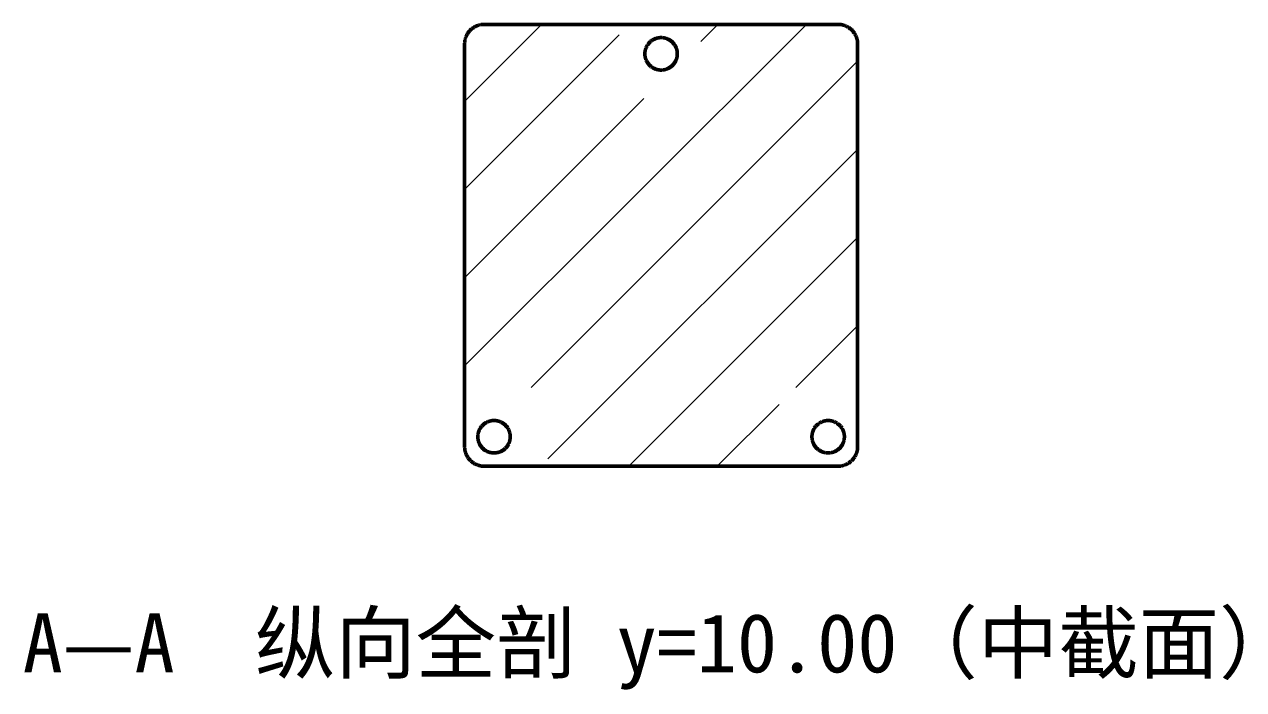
# Model space of a CAD drawing. Header units: millimetres. Extents: x -49 to 118, y -287 to 121.
# Drawn here: x -42.8 to 81.3, y -129.8 to -62 of the extents above; entities that cross this region are included whole.
import ezdxf
from ezdxf.enums import TextEntityAlignment as Align

# ---------------------------------------------------------------- set-up
doc = ezdxf.new("R2010")
doc.units = ezdxf.units.MM
for name, color, linetype, lineweight in [('剖面线', 3, 'Continuous', 18), ('可见轮廓', 7, 'Continuous', 50), ('标注', 2, 'Continuous', 25)]:
    doc.layers.add(name, color=color, linetype=linetype, lineweight=lineweight)
doc.styles.add('中文字体', font='simhei.ttf')

msp = doc.modelspace()

# ---------------------------------------------------------------- hatches: boundary and pattern name
at = {"layer": '剖面线'}
h = msp.add_hatch(dxfattribs=at)
h.set_pattern_fill('ANSI31', scale=2, style=0)
h.paths.add_polyline_path([(18, -66), (18.2, -67.24), (18.76, -68.35), (19.65, -69.24), (20.76, -69.8), (22, -70), (23.24, -69.8), (24.35, -69.24), (25.24, -68.35), (25.8, -67.24), (26, -66), (26, -64), (26.15, -63.23), (26.59, -62.59), (27.23, -62.15), (28, -62), (40, -62), (40.77, -62.15), (41.41, -62.59), (41.85, -63.23), (42, -64), (42, -97), (41.85, -97.77), (41.41, -98.41), (40.77, -98.85), (40, -99), (34, -99), (34, -105), (33.85, -105.77), (33.41, -106.41), (32.77, -106.85), (32, -107), (12, -107), (11.23, -106.85), (10.59, -106.41), (10.15, -105.77), (10, -105), (10, -99), (4, -99), (3.23, -98.85), (2.59, -98.41), (2.15, -97.77), (2, -97), (2, -64), (2.15, -63.23), (2.59, -62.59), (3.23, -62.15), (4, -62), (16, -62), (16.77, -62.15), (17.41, -62.59), (17.85, -63.23), (18, -64)])

# ---------------------------------------------------------------- linework, layer by layer
at = {"layer": '可见轮廓'}
for p, q in [((3.65, -62.03), (3.6, -62.04)), ((3.7, -62.02), (3.65, -62.03)), ((3.75, -62.02), (3.7, -62.02)), ((3.8, -62.01), (3.75, -62.02)), ((3.85, -62.01), (3.8, -62.01)), ((3.9, -62), (3.85, -62.01)), ((3.95, -62), (3.9, -62)), ((4, -62), (3.95, -62)), ((4, -62), (40, -62)), ((40.05, -62), (40, -62)), ((40.1, -62), (40.05, -62)), ((40.15, -62.01), (40.1, -62)), ((40.2, -62.01), (40.15, -62.01)), ((40.25, -62.02), (40.2, -62.01)), ((40.3, -62.02), (40.25, -62.02)), ((40.35, -62.03), (40.3, -62.02)), ((40.4, -62.04), (40.35, -62.03)), ((2.14, -63.27), (2.12, -63.32)), ((2.16, -63.22), (2.14, -63.27)), ((2.18, -63.18), (2.16, -63.22)), ((2.2, -63.13), (2.18, -63.18)), ((2.22, -63.09), (2.2, -63.13)), ((2.24, -63.04), (2.22, -63.09)), ((2.27, -63), (2.24, -63.04)), ((2.29, -62.96), (2.27, -63)), ((2.32, -62.91), (2.29, -62.96)), ((2.35, -62.87), (2.32, -62.91)), ((2.38, -62.83), (2.35, -62.87)), ((2.41, -62.79), (2.38, -62.83)), ((2.44, -62.75), (2.41, -62.79)), ((2.47, -62.71), (2.44, -62.75)), ((2.5, -62.68), (2.47, -62.71)), ((2.53, -62.64), (2.5, -62.68)), ((2.57, -62.6), (2.53, -62.64)), ((2.6, -62.57), (2.57, -62.6)), ((2.64, -62.53), (2.6, -62.57)), ((2.68, -62.5), (2.64, -62.53)), ((2.71, -62.47), (2.68, -62.5)), ((2.75, -62.44), (2.71, -62.47)), ((2.79, -62.41), (2.75, -62.44)), ((2.83, -62.38), (2.79, -62.41)), ((2.87, -62.35), (2.83, -62.38)), ((2.91, -62.32), (2.87, -62.35)), ((2.96, -62.29), (2.91, -62.32)), ((3, -62.27), (2.96, -62.29)), ((3.04, -62.24), (3, -62.27)), ((3.09, -62.22), (3.04, -62.24)), ((3.13, -62.2), (3.09, -62.22)), ((3.18, -62.18), (3.13, -62.2)), ((3.22, -62.16), (3.18, -62.18)), ((3.27, -62.14), (3.22, -62.16)), ((3.32, -62.12), (3.27, -62.14)), ((3.36, -62.1), (3.32, -62.12)), ((3.41, -62.09), (3.36, -62.1)), ((3.46, -62.07), (3.41, -62.09)), ((3.51, -62.06), (3.46, -62.07)), ((3.55, -62.05), (3.51, -62.06)), ((3.6, -62.04), (3.55, -62.05)), ((40.45, -62.05), (40.4, -62.04)), ((40.49, -62.06), (40.45, -62.05)), ((40.54, -62.07), (40.49, -62.06)), ((40.59, -62.09), (40.54, -62.07)), ((40.64, -62.1), (40.59, -62.09)), ((40.68, -62.12), (40.64, -62.1)), ((40.73, -62.14), (40.68, -62.12)), ((40.78, -62.16), (40.73, -62.14)), ((40.82, -62.18), (40.78, -62.16)), ((40.87, -62.2), (40.82, -62.18)), ((40.91, -62.22), (40.87, -62.2)), ((40.96, -62.24), (40.91, -62.22)), ((41, -62.27), (40.96, -62.24)), ((41.04, -62.29), (41, -62.27)), ((41.09, -62.32), (41.04, -62.29)), ((41.13, -62.35), (41.09, -62.32)), ((41.17, -62.38), (41.13, -62.35)), ((41.21, -62.41), (41.17, -62.38)), ((41.25, -62.44), (41.21, -62.41)), ((41.29, -62.47), (41.25, -62.44)), ((41.32, -62.5), (41.29, -62.47)), ((41.36, -62.53), (41.32, -62.5)), ((41.4, -62.57), (41.36, -62.53)), ((41.43, -62.6), (41.4, -62.57)), ((41.47, -62.64), (41.43, -62.6)), ((41.5, -62.68), (41.47, -62.64)), ((41.53, -62.71), (41.5, -62.68)), ((41.56, -62.75), (41.53, -62.71)), ((41.59, -62.79), (41.56, -62.75)), ((41.62, -62.83), (41.59, -62.79)), ((41.65, -62.87), (41.62, -62.83)), ((41.68, -62.91), (41.65, -62.87)), ((41.71, -62.96), (41.68, -62.91)), ((41.73, -63), (41.71, -62.96)), ((41.76, -63.04), (41.73, -63)), ((41.78, -63.09), (41.76, -63.04)), ((41.8, -63.13), (41.78, -63.09)), ((41.82, -63.18), (41.8, -63.13)), ((41.84, -63.22), (41.82, -63.18)), ((41.86, -63.27), (41.84, -63.22)), ((41.88, -63.32), (41.86, -63.27)), ((2.01, -63.85), (2, -63.9)), ((2, -63.9), (2, -63.95)), ((2, -63.95), (2, -64)), ((2, -105), (2, -64)), ((2.02, -63.75), (2.01, -63.8)), ((2.01, -63.8), (2.01, -63.85)), ((2.03, -63.65), (2.02, -63.7)), ((2.02, -63.7), (2.02, -63.75)), ((2.04, -63.6), (2.03, -63.65)), ((2.05, -63.55), (2.04, -63.6)), ((2.06, -63.51), (2.05, -63.55)), ((2.07, -63.46), (2.06, -63.51)), ((2.09, -63.41), (2.07, -63.46)), ((2.1, -63.36), (2.09, -63.41)), ((2.12, -63.32), (2.1, -63.36)), ((20.41, -64.55), (20.42, -64.51)), ((20.42, -64.51), (20.44, -64.47)), ((20.44, -64.47), (20.45, -64.44)), ((20.45, -64.44), (20.46, -64.4)), ((20.46, -64.4), (20.48, -64.36)), ((20.48, -64.36), (20.5, -64.32)), ((20.5, -64.32), (20.51, -64.28)), ((20.51, -64.28), (20.53, -64.25)), ((20.53, -64.25), (20.55, -64.21)), ((20.55, -64.21), (20.57, -64.17)), ((20.57, -64.17), (20.59, -64.14)), ((20.59, -64.14), (20.61, -64.1)), ((20.61, -64.1), (20.64, -64.07)), ((20.64, -64.07), (20.66, -64.04)), ((20.66, -64.04), (20.68, -64)), ((20.68, -64), (20.71, -63.97)), ((20.71, -63.97), (20.74, -63.94)), ((20.74, -63.94), (20.76, -63.91)), ((20.76, -63.91), (20.79, -63.88)), ((20.79, -63.88), (20.82, -63.85)), ((20.82, -63.85), (20.85, -63.82)), ((20.85, -63.82), (20.88, -63.79)), ((20.88, -63.79), (20.91, -63.76)), ((20.91, -63.76), (20.94, -63.74)), ((20.94, -63.74), (20.97, -63.71)), ((20.97, -63.71), (21, -63.68)), ((21, -63.68), (21.04, -63.66)), ((21.04, -63.66), (21.07, -63.64)), ((21.07, -63.64), (21.1, -63.61)), ((21.1, -63.61), (21.14, -63.59)), ((21.14, -63.59), (21.18, -63.57)), ((21.18, -63.57), (21.21, -63.55)), ((21.21, -63.55), (21.25, -63.53)), ((21.25, -63.53), (21.28, -63.51)), ((21.28, -63.51), (21.32, -63.5)), ((21.32, -63.5), (21.36, -63.48)), ((21.36, -63.48), (21.4, -63.46)), ((21.4, -63.46), (21.44, -63.45)), ((21.44, -63.45), (21.47, -63.44)), ((21.47, -63.44), (21.51, -63.42)), ((21.51, -63.42), (21.55, -63.41)), ((21.55, -63.41), (21.59, -63.4)), ((21.59, -63.4), (21.63, -63.39)), ((21.63, -63.39), (21.67, -63.38)), ((21.67, -63.38), (21.71, -63.38)), ((21.71, -63.38), (21.75, -63.37)), ((21.75, -63.37), (21.79, -63.36)), ((21.79, -63.36), (21.84, -63.36)), ((21.84, -63.36), (21.88, -63.35)), ((21.88, -63.35), (21.92, -63.35)), ((21.92, -63.35), (21.96, -63.35)), ((21.96, -63.35), (22, -63.35)), ((22, -63.35), (22.04, -63.35)), ((22.04, -63.35), (22.08, -63.35)), ((22.08, -63.35), (22.12, -63.35)), ((22.12, -63.35), (22.16, -63.36)), ((22.16, -63.36), (22.21, -63.36)), ((22.21, -63.36), (22.25, -63.37)), ((22.25, -63.37), (22.29, -63.38)), ((22.29, -63.38), (22.33, -63.38)), ((22.33, -63.38), (22.37, -63.39)), ((22.37, -63.39), (22.41, -63.4)), ((22.41, -63.4), (22.45, -63.41)), ((22.45, -63.41), (22.49, -63.42)), ((22.49, -63.42), (22.53, -63.44)), ((22.53, -63.44), (22.56, -63.45)), ((22.56, -63.45), (22.6, -63.46)), ((22.6, -63.46), (22.64, -63.48)), ((22.64, -63.48), (22.68, -63.5)), ((22.68, -63.5), (22.72, -63.51)), ((22.72, -63.51), (22.75, -63.53)), ((22.75, -63.53), (22.79, -63.55)), ((22.79, -63.55), (22.82, -63.57)), ((22.82, -63.57), (22.86, -63.59)), ((22.86, -63.59), (22.9, -63.61)), ((22.9, -63.61), (22.93, -63.64)), ((22.93, -63.64), (22.96, -63.66)), ((22.96, -63.66), (23, -63.68)), ((23, -63.68), (23.03, -63.71)), ((23.03, -63.71), (23.06, -63.74)), ((23.06, -63.74), (23.09, -63.76)), ((23.09, -63.76), (23.12, -63.79)), ((23.12, -63.79), (23.15, -63.82)), ((23.15, -63.82), (23.18, -63.85)), ((23.18, -63.85), (23.21, -63.88)), ((23.21, -63.88), (23.24, -63.91)), ((23.24, -63.91), (23.26, -63.94)), ((23.26, -63.94), (23.29, -63.97)), ((23.29, -63.97), (23.32, -64)), ((23.32, -64), (23.34, -64.04)), ((23.34, -64.04), (23.36, -64.07)), ((23.36, -64.07), (23.39, -64.1)), ((23.39, -64.1), (23.41, -64.14)), ((23.41, -64.14), (23.43, -64.17)), ((23.43, -64.17), (23.45, -64.21)), ((23.45, -64.21), (23.47, -64.25)), ((23.47, -64.25), (23.49, -64.28)), ((23.49, -64.28), (23.5, -64.32)), ((23.5, -64.32), (23.52, -64.36)), ((23.52, -64.36), (23.54, -64.4)), ((23.54, -64.4), (23.55, -64.44)), ((23.55, -64.44), (23.56, -64.47)), ((23.56, -64.47), (23.58, -64.51)), ((23.58, -64.51), (23.59, -64.55)), ((41.9, -63.36), (41.88, -63.32)), ((41.91, -63.41), (41.9, -63.36)), ((41.93, -63.46), (41.91, -63.41)), ((41.94, -63.51), (41.93, -63.46)), ((41.95, -63.55), (41.94, -63.51)), ((41.96, -63.6), (41.95, -63.55)), ((41.97, -63.65), (41.96, -63.6)), ((41.98, -63.7), (41.97, -63.65)), ((41.98, -63.75), (41.98, -63.7)), ((41.99, -63.8), (41.98, -63.75)), ((41.99, -63.85), (41.99, -63.8)), ((42, -63.9), (41.99, -63.85)), ((42, -63.95), (42, -63.9)), ((42, -64), (42, -63.95)), ((42, -64), (42, -105)), ((20.35, -64.88), (20.36, -64.84)), ((20.35, -64.92), (20.35, -64.88)), ((20.35, -64.96), (20.35, -64.92)), ((20.35, -65), (20.35, -64.96)), ((20.35, -65.04), (20.35, -65)), ((20.35, -65.08), (20.35, -65.04)), ((20.35, -65.12), (20.35, -65.08)), ((20.36, -65.16), (20.35, -65.12)), ((20.36, -64.79), (20.37, -64.75)), ((20.36, -64.84), (20.36, -64.79)), ((20.36, -65.21), (20.36, -65.16)), ((20.37, -65.25), (20.36, -65.21)), ((20.37, -64.75), (20.38, -64.71)), ((20.38, -65.29), (20.37, -65.25)), ((20.38, -64.67), (20.39, -64.63)), ((20.38, -64.71), (20.38, -64.67)), ((20.38, -65.33), (20.38, -65.29)), ((20.39, -65.37), (20.38, -65.33)), ((20.39, -64.63), (20.4, -64.59)), ((20.4, -65.41), (20.39, -65.37)), ((20.4, -64.59), (20.41, -64.55)), ((20.41, -65.45), (20.4, -65.41)), ((20.42, -65.49), (20.41, -65.45)), ((20.44, -65.53), (20.42, -65.49)), ((20.45, -65.56), (20.44, -65.53)), ((20.46, -65.6), (20.45, -65.56)), ((20.48, -65.64), (20.46, -65.6)), ((20.5, -65.68), (20.48, -65.64)), ((20.51, -65.72), (20.5, -65.68)), ((20.53, -65.75), (20.51, -65.72)), ((20.55, -65.79), (20.53, -65.75)), ((23.47, -65.75), (23.45, -65.79)), ((23.49, -65.72), (23.47, -65.75)), ((23.5, -65.68), (23.49, -65.72)), ((23.52, -65.64), (23.5, -65.68)), ((23.54, -65.6), (23.52, -65.64)), ((23.55, -65.56), (23.54, -65.6)), ((23.56, -65.53), (23.55, -65.56)), ((23.58, -65.49), (23.56, -65.53)), ((23.59, -65.45), (23.58, -65.49)), ((23.59, -64.55), (23.6, -64.59)), ((23.6, -65.41), (23.59, -65.45)), ((23.6, -64.59), (23.61, -64.63)), ((23.61, -65.37), (23.6, -65.41)), ((23.61, -64.63), (23.62, -64.67)), ((23.62, -65.33), (23.61, -65.37)), ((23.62, -64.67), (23.62, -64.71)), ((23.62, -64.71), (23.63, -64.75)), ((23.63, -65.25), (23.62, -65.29)), ((23.62, -65.29), (23.62, -65.33)), ((23.63, -64.75), (23.64, -64.79)), ((23.64, -65.21), (23.63, -65.25)), ((23.64, -64.79), (23.64, -64.84)), ((23.64, -64.84), (23.65, -64.88)), ((23.65, -65.12), (23.64, -65.16)), ((23.64, -65.16), (23.64, -65.21)), ((23.65, -64.88), (23.65, -64.92)), ((23.65, -64.92), (23.65, -64.96)), ((23.65, -64.96), (23.65, -65)), ((23.65, -65), (23.65, -65.04)), ((23.65, -65.04), (23.65, -65.08)), ((23.65, -65.08), (23.65, -65.12)), ((20.57, -65.83), (20.55, -65.79)), ((20.59, -65.86), (20.57, -65.83)), ((20.61, -65.9), (20.59, -65.86)), ((20.64, -65.93), (20.61, -65.9)), ((20.66, -65.96), (20.64, -65.93)), ((20.68, -66), (20.66, -65.96)), ((20.71, -66.03), (20.68, -66)), ((20.74, -66.06), (20.71, -66.03)), ((20.76, -66.09), (20.74, -66.06)), ((20.79, -66.12), (20.76, -66.09)), ((20.82, -66.15), (20.79, -66.12)), ((20.85, -66.18), (20.82, -66.15)), ((20.88, -66.21), (20.85, -66.18)), ((20.91, -66.24), (20.88, -66.21)), ((20.94, -66.26), (20.91, -66.24)), ((20.97, -66.29), (20.94, -66.26)), ((21, -66.32), (20.97, -66.29)), ((21.04, -66.34), (21, -66.32)), ((21.07, -66.36), (21.04, -66.34)), ((21.1, -66.39), (21.07, -66.36)), ((21.14, -66.41), (21.1, -66.39)), ((21.18, -66.43), (21.14, -66.41)), ((21.21, -66.45), (21.18, -66.43)), ((21.25, -66.47), (21.21, -66.45)), ((21.28, -66.49), (21.25, -66.47)), ((21.32, -66.5), (21.28, -66.49)), ((21.36, -66.52), (21.32, -66.5)), ((21.4, -66.54), (21.36, -66.52)), ((21.44, -66.55), (21.4, -66.54)), ((21.47, -66.56), (21.44, -66.55)), ((21.51, -66.58), (21.47, -66.56)), ((21.55, -66.59), (21.51, -66.58)), ((21.59, -66.6), (21.55, -66.59)), ((21.63, -66.61), (21.59, -66.6)), ((21.67, -66.62), (21.63, -66.61)), ((21.71, -66.62), (21.67, -66.62)), ((21.75, -66.63), (21.71, -66.62)), ((21.79, -66.64), (21.75, -66.63)), ((21.84, -66.64), (21.79, -66.64)), ((21.88, -66.65), (21.84, -66.64)), ((21.92, -66.65), (21.88, -66.65)), ((21.96, -66.65), (21.92, -66.65)), ((22, -66.65), (21.96, -66.65)), ((22.04, -66.65), (22, -66.65)), ((22.08, -66.65), (22.04, -66.65)), ((22.12, -66.65), (22.08, -66.65)), ((22.16, -66.64), (22.12, -66.65)), ((22.21, -66.64), (22.16, -66.64)), ((22.25, -66.63), (22.21, -66.64)), ((22.29, -66.62), (22.25, -66.63)), ((22.33, -66.62), (22.29, -66.62)), ((22.37, -66.61), (22.33, -66.62)), ((22.41, -66.6), (22.37, -66.61)), ((22.45, -66.59), (22.41, -66.6)), ((22.49, -66.58), (22.45, -66.59)), ((22.53, -66.56), (22.49, -66.58)), ((22.56, -66.55), (22.53, -66.56)), ((22.6, -66.54), (22.56, -66.55)), ((22.64, -66.52), (22.6, -66.54)), ((22.68, -66.5), (22.64, -66.52)), ((22.72, -66.49), (22.68, -66.5)), ((22.75, -66.47), (22.72, -66.49)), ((22.79, -66.45), (22.75, -66.47)), ((22.82, -66.43), (22.79, -66.45)), ((22.86, -66.41), (22.82, -66.43)), ((22.9, -66.39), (22.86, -66.41)), ((22.93, -66.36), (22.9, -66.39)), ((22.96, -66.34), (22.93, -66.36)), ((23, -66.32), (22.96, -66.34)), ((23.03, -66.29), (23, -66.32)), ((23.06, -66.26), (23.03, -66.29)), ((23.09, -66.24), (23.06, -66.26)), ((23.12, -66.21), (23.09, -66.24)), ((23.15, -66.18), (23.12, -66.21)), ((23.18, -66.15), (23.15, -66.18)), ((23.21, -66.12), (23.18, -66.15)), ((23.24, -66.09), (23.21, -66.12)), ((23.26, -66.06), (23.24, -66.09)), ((23.29, -66.03), (23.26, -66.06)), ((23.32, -66), (23.29, -66.03)), ((23.34, -65.96), (23.32, -66)), ((23.36, -65.93), (23.34, -65.96)), ((23.39, -65.9), (23.36, -65.93)), ((23.41, -65.86), (23.39, -65.9)), ((23.43, -65.83), (23.41, -65.86)), ((23.45, -65.79), (23.43, -65.83)), ((3.68, -103), (3.71, -102.97)), ((3.71, -102.97), (3.74, -102.94)), ((3.74, -102.94), (3.76, -102.91)), ((3.76, -102.91), (3.79, -102.88)), ((3.79, -102.88), (3.82, -102.85)), ((3.82, -102.85), (3.85, -102.82)), ((3.85, -102.82), (3.88, -102.79)), ((3.88, -102.79), (3.91, -102.76)), ((3.91, -102.76), (3.94, -102.74)), ((3.94, -102.74), (3.97, -102.71)), ((3.97, -102.71), (4, -102.68)), ((4, -102.68), (4.04, -102.66)), ((4.04, -102.66), (4.07, -102.64)), ((4.07, -102.64), (4.1, -102.61)), ((4.1, -102.61), (4.14, -102.59)), ((4.14, -102.59), (4.18, -102.57)), ((4.18, -102.57), (4.21, -102.55)), ((4.21, -102.55), (4.25, -102.53)), ((4.25, -102.53), (4.28, -102.51)), ((4.28, -102.51), (4.32, -102.5)), ((4.32, -102.5), (4.36, -102.48)), ((4.36, -102.48), (4.4, -102.46)), ((4.4, -102.46), (4.44, -102.45)), ((4.44, -102.45), (4.47, -102.44)), ((4.47, -102.44), (4.51, -102.42)), ((4.51, -102.42), (4.55, -102.41)), ((4.55, -102.41), (4.59, -102.4)), ((4.59, -102.4), (4.63, -102.39)), ((4.63, -102.39), (4.67, -102.38)), ((4.67, -102.38), (4.71, -102.38)), ((4.71, -102.38), (4.75, -102.37)), ((4.75, -102.37), (4.79, -102.36)), ((4.79, -102.36), (4.84, -102.36)), ((4.84, -102.36), (4.88, -102.35)), ((4.88, -102.35), (4.92, -102.35)), ((4.92, -102.35), (4.96, -102.35)), ((4.96, -102.35), (5, -102.35)), ((5, -102.35), (5.04, -102.35)), ((5.04, -102.35), (5.08, -102.35)), ((5.08, -102.35), (5.12, -102.35)), ((5.12, -102.35), (5.16, -102.36)), ((5.16, -102.36), (5.21, -102.36)), ((5.21, -102.36), (5.25, -102.37)), ((5.25, -102.37), (5.29, -102.38)), ((5.29, -102.38), (5.33, -102.38)), ((5.33, -102.38), (5.37, -102.39)), ((5.37, -102.39), (5.41, -102.4)), ((5.41, -102.4), (5.45, -102.41)), ((5.45, -102.41), (5.49, -102.42)), ((5.49, -102.42), (5.53, -102.44)), ((5.53, -102.44), (5.56, -102.45)), ((5.56, -102.45), (5.6, -102.46)), ((5.6, -102.46), (5.64, -102.48)), ((5.64, -102.48), (5.68, -102.5)), ((5.68, -102.5), (5.72, -102.51)), ((5.72, -102.51), (5.75, -102.53)), ((5.75, -102.53), (5.79, -102.55)), ((5.79, -102.55), (5.82, -102.57)), ((5.82, -102.57), (5.86, -102.59)), ((5.86, -102.59), (5.9, -102.61)), ((5.9, -102.61), (5.93, -102.64)), ((5.93, -102.64), (5.96, -102.66)), ((5.96, -102.66), (6, -102.68)), ((6, -102.68), (6.03, -102.71)), ((6.03, -102.71), (6.06, -102.74)), ((6.06, -102.74), (6.09, -102.76)), ((6.09, -102.76), (6.12, -102.79)), ((6.12, -102.79), (6.15, -102.82)), ((6.15, -102.82), (6.18, -102.85)), ((6.18, -102.85), (6.21, -102.88)), ((6.21, -102.88), (6.24, -102.91)), ((6.24, -102.91), (6.26, -102.94)), ((6.26, -102.94), (6.29, -102.97)), ((6.29, -102.97), (6.32, -103)), ((37.68, -103), (37.71, -102.97)), ((37.71, -102.97), (37.74, -102.94)), ((37.74, -102.94), (37.76, -102.91)), ((37.76, -102.91), (37.79, -102.88)), ((37.79, -102.88), (37.82, -102.85)), ((37.82, -102.85), (37.85, -102.82)), ((37.85, -102.82), (37.88, -102.79)), ((37.88, -102.79), (37.91, -102.76)), ((37.91, -102.76), (37.94, -102.74)), ((37.94, -102.74), (37.97, -102.71)), ((37.97, -102.71), (38, -102.68)), ((38, -102.68), (38.04, -102.66)), ((38.04, -102.66), (38.07, -102.64)), ((38.07, -102.64), (38.1, -102.61)), ((38.1, -102.61), (38.14, -102.59)), ((38.14, -102.59), (38.17, -102.57)), ((38.17, -102.57), (38.21, -102.55)), ((38.21, -102.55), (38.25, -102.53)), ((38.25, -102.53), (38.28, -102.51)), ((38.28, -102.51), (38.32, -102.5)), ((38.32, -102.5), (38.36, -102.48)), ((38.36, -102.48), (38.4, -102.46)), ((38.4, -102.46), (38.44, -102.45)), ((38.44, -102.45), (38.47, -102.44)), ((38.47, -102.44), (38.51, -102.42)), ((38.51, -102.42), (38.55, -102.41)), ((38.55, -102.41), (38.59, -102.4)), ((38.59, -102.4), (38.63, -102.39)), ((38.63, -102.39), (38.67, -102.38)), ((38.67, -102.38), (38.71, -102.38)), ((38.71, -102.38), (38.75, -102.37)), ((38.75, -102.37), (38.79, -102.36)), ((38.79, -102.36), (38.84, -102.36)), ((38.84, -102.36), (38.88, -102.35)), ((38.88, -102.35), (38.92, -102.35)), ((38.92, -102.35), (38.96, -102.35)), ((38.96, -102.35), (39, -102.35)), ((39, -102.35), (39.04, -102.35)), ((39.04, -102.35), (39.08, -102.35)), ((39.08, -102.35), (39.12, -102.35)), ((39.12, -102.35), (39.16, -102.36)), ((39.16, -102.36), (39.21, -102.36)), ((39.21, -102.36), (39.25, -102.37)), ((39.25, -102.37), (39.29, -102.38)), ((39.29, -102.38), (39.33, -102.38)), ((39.33, -102.38), (39.37, -102.39)), ((39.37, -102.39), (39.41, -102.4)), ((39.41, -102.4), (39.45, -102.41)), ((39.45, -102.41), (39.49, -102.42)), ((39.49, -102.42), (39.53, -102.44)), ((39.53, -102.44), (39.56, -102.45)), ((39.56, -102.45), (39.6, -102.46)), ((39.6, -102.46), (39.64, -102.48)), ((39.64, -102.48), (39.68, -102.5)), ((39.68, -102.5), (39.72, -102.51)), ((39.72, -102.51), (39.75, -102.53)), ((39.75, -102.53), (39.79, -102.55)), ((39.79, -102.55), (39.82, -102.57)), ((39.82, -102.57), (39.86, -102.59)), ((39.86, -102.59), (39.9, -102.61)), ((39.9, -102.61), (39.93, -102.64)), ((39.93, -102.64), (39.96, -102.66)), ((39.96, -102.66), (40, -102.68)), ((40, -102.68), (40.03, -102.71)), ((40.03, -102.71), (40.06, -102.74)), ((40.06, -102.74), (40.09, -102.76)), ((40.09, -102.76), (40.12, -102.79)), ((40.12, -102.79), (40.15, -102.82)), ((40.15, -102.82), (40.18, -102.85)), ((40.18, -102.85), (40.21, -102.88)), ((40.21, -102.88), (40.24, -102.91)), ((40.24, -102.91), (40.26, -102.94)), ((40.26, -102.94), (40.29, -102.97)), ((40.29, -102.97), (40.32, -103)), ((3.35, -103.88), (3.36, -103.84)), ((3.35, -103.92), (3.35, -103.88)), ((3.35, -103.96), (3.35, -103.92)), ((3.35, -104), (3.35, -103.96)), ((3.35, -104.04), (3.35, -104)), ((3.35, -104.08), (3.35, -104.04)), ((3.35, -104.12), (3.35, -104.08)), ((3.36, -104.16), (3.35, -104.12)), ((3.36, -103.79), (3.37, -103.75)), ((3.36, -103.84), (3.36, -103.79)), ((3.36, -104.21), (3.36, -104.16)), ((3.37, -104.25), (3.36, -104.21)), ((3.37, -103.75), (3.38, -103.71)), ((3.38, -103.67), (3.39, -103.63)), ((3.38, -103.71), (3.38, -103.67)), ((3.39, -103.63), (3.4, -103.59)), ((3.4, -103.59), (3.41, -103.55)), ((3.41, -103.55), (3.42, -103.51)), ((3.42, -103.51), (3.44, -103.47)), ((3.44, -103.47), (3.45, -103.44)), ((3.45, -103.44), (3.46, -103.4)), ((3.46, -103.4), (3.48, -103.36)), ((3.48, -103.36), (3.5, -103.32)), ((3.5, -103.32), (3.51, -103.28)), ((3.51, -103.28), (3.53, -103.25)), ((3.53, -103.25), (3.55, -103.21)), ((3.55, -103.21), (3.57, -103.18)), ((3.57, -103.18), (3.59, -103.14)), ((3.59, -103.14), (3.61, -103.1)), ((3.61, -103.1), (3.64, -103.07)), ((3.64, -103.07), (3.66, -103.04)), ((3.66, -103.04), (3.68, -103)), ((6.32, -103), (6.34, -103.04)), ((6.34, -103.04), (6.36, -103.07)), ((6.36, -103.07), (6.39, -103.1)), ((6.39, -103.1), (6.41, -103.14)), ((6.41, -103.14), (6.43, -103.18)), ((6.43, -103.18), (6.45, -103.21)), ((6.45, -103.21), (6.47, -103.25)), ((6.47, -103.25), (6.49, -103.28)), ((6.49, -103.28), (6.5, -103.32)), ((6.5, -103.32), (6.52, -103.36)), ((6.52, -103.36), (6.54, -103.4)), ((6.54, -103.4), (6.55, -103.44)), ((6.55, -103.44), (6.56, -103.47)), ((6.56, -103.47), (6.58, -103.51)), ((6.58, -103.51), (6.59, -103.55)), ((6.59, -103.55), (6.6, -103.59)), ((6.6, -103.59), (6.61, -103.63)), ((6.61, -103.63), (6.62, -103.67)), ((6.62, -103.67), (6.62, -103.71)), ((6.62, -103.71), (6.63, -103.75)), ((6.63, -103.75), (6.64, -103.79)), ((6.64, -104.21), (6.63, -104.25)), ((6.64, -103.79), (6.64, -103.84)), ((6.64, -103.84), (6.65, -103.88)), ((6.65, -104.12), (6.64, -104.16)), ((6.64, -104.16), (6.64, -104.21)), ((6.65, -103.88), (6.65, -103.92)), ((6.65, -103.92), (6.65, -103.96)), ((6.65, -103.96), (6.65, -104)), ((6.65, -104), (6.65, -104.04)), ((6.65, -104.04), (6.65, -104.08)), ((6.65, -104.08), (6.65, -104.12)), ((37.35, -103.88), (37.36, -103.84)), ((37.35, -103.92), (37.35, -103.88)), ((37.35, -103.96), (37.35, -103.92)), ((37.35, -104), (37.35, -103.96)), ((37.35, -104.04), (37.35, -104)), ((37.35, -104.08), (37.35, -104.04)), ((37.35, -104.12), (37.35, -104.08)), ((37.36, -104.16), (37.35, -104.12)), ((37.36, -103.79), (37.37, -103.75)), ((37.36, -103.84), (37.36, -103.79)), ((37.36, -104.21), (37.36, -104.16)), ((37.37, -104.25), (37.36, -104.21)), ((37.37, -103.75), (37.38, -103.71)), ((37.38, -103.67), (37.39, -103.63)), ((37.38, -103.71), (37.38, -103.67)), ((37.39, -103.63), (37.4, -103.59)), ((37.4, -103.59), (37.41, -103.55)), ((37.41, -103.55), (37.42, -103.51)), ((37.42, -103.51), (37.44, -103.47)), ((37.44, -103.47), (37.45, -103.44)), ((37.45, -103.44), (37.46, -103.4)), ((37.46, -103.4), (37.48, -103.36)), ((37.48, -103.36), (37.5, -103.32)), ((37.5, -103.32), (37.51, -103.28)), ((37.51, -103.28), (37.53, -103.25)), ((37.53, -103.25), (37.55, -103.21)), ((37.55, -103.21), (37.57, -103.18)), ((37.57, -103.18), (37.59, -103.14)), ((37.59, -103.14), (37.61, -103.1)), ((37.61, -103.1), (37.64, -103.07)), ((37.64, -103.07), (37.66, -103.04)), ((37.66, -103.04), (37.68, -103)), ((40.32, -103), (40.34, -103.04)), ((40.34, -103.04), (40.36, -103.07)), ((40.36, -103.07), (40.39, -103.1)), ((40.39, -103.1), (40.41, -103.14)), ((40.41, -103.14), (40.43, -103.18)), ((40.43, -103.18), (40.45, -103.21)), ((40.45, -103.21), (40.47, -103.25)), ((40.47, -103.25), (40.49, -103.28)), ((40.49, -103.28), (40.5, -103.32)), ((40.5, -103.32), (40.52, -103.36)), ((40.52, -103.36), (40.54, -103.4)), ((40.54, -103.4), (40.55, -103.44)), ((40.55, -103.44), (40.56, -103.47)), ((40.56, -103.47), (40.58, -103.51)), ((40.58, -103.51), (40.59, -103.55)), ((40.59, -103.55), (40.6, -103.59)), ((40.6, -103.59), (40.61, -103.63)), ((40.61, -103.63), (40.62, -103.67)), ((40.62, -103.67), (40.62, -103.71)), ((40.62, -103.71), (40.63, -103.75)), ((40.63, -103.75), (40.64, -103.79)), ((40.64, -104.21), (40.63, -104.25)), ((40.64, -103.79), (40.64, -103.84)), ((40.64, -103.84), (40.65, -103.88)), ((40.65, -104.12), (40.64, -104.16)), ((40.64, -104.16), (40.64, -104.21)), ((40.65, -103.88), (40.65, -103.92)), ((40.65, -103.92), (40.65, -103.96)), ((40.65, -103.96), (40.65, -104)), ((40.65, -104), (40.65, -104.04)), ((40.65, -104.04), (40.65, -104.08)), ((40.65, -104.08), (40.65, -104.12)), ((2, -105), (2, -105.05)), ((2, -105.05), (2, -105.1)), ((2, -105.1), (2.01, -105.15)), ((2.01, -105.15), (2.01, -105.2)), ((2.01, -105.2), (2.02, -105.25)), ((2.02, -105.25), (2.02, -105.3)), ((2.02, -105.3), (2.03, -105.35)), ((2.03, -105.35), (2.04, -105.4)), ((2.04, -105.4), (2.05, -105.45)), ((2.05, -105.45), (2.06, -105.49)), ((3.38, -104.29), (3.37, -104.25)), ((3.38, -104.33), (3.38, -104.29)), ((3.39, -104.37), (3.38, -104.33)), ((3.4, -104.41), (3.39, -104.37)), ((3.41, -104.45), (3.4, -104.41)), ((3.42, -104.49), (3.41, -104.45)), ((3.44, -104.53), (3.42, -104.49)), ((3.45, -104.56), (3.44, -104.53)), ((3.46, -104.6), (3.45, -104.56)), ((3.48, -104.64), (3.46, -104.6)), ((3.5, -104.68), (3.48, -104.64)), ((3.51, -104.72), (3.5, -104.68)), ((3.53, -104.75), (3.51, -104.72)), ((3.55, -104.79), (3.53, -104.75)), ((3.57, -104.83), (3.55, -104.79)), ((3.59, -104.86), (3.57, -104.83)), ((3.61, -104.9), (3.59, -104.86)), ((3.64, -104.93), (3.61, -104.9)), ((3.66, -104.96), (3.64, -104.93)), ((3.68, -105), (3.66, -104.96)), ((3.71, -105.03), (3.68, -105)), ((3.74, -105.06), (3.71, -105.03)), ((3.76, -105.09), (3.74, -105.06)), ((3.79, -105.12), (3.76, -105.09)), ((3.82, -105.15), (3.79, -105.12)), ((3.85, -105.18), (3.82, -105.15)), ((3.88, -105.21), (3.85, -105.18)), ((3.91, -105.24), (3.88, -105.21)), ((3.94, -105.26), (3.91, -105.24)), ((3.97, -105.29), (3.94, -105.26)), ((4, -105.32), (3.97, -105.29)), ((4.04, -105.34), (4, -105.32)), ((4.07, -105.36), (4.04, -105.34)), ((4.1, -105.39), (4.07, -105.36)), ((4.14, -105.41), (4.1, -105.39)), ((4.18, -105.43), (4.14, -105.41)), ((4.21, -105.45), (4.18, -105.43)), ((4.25, -105.47), (4.21, -105.45)), ((5.79, -105.45), (5.75, -105.47)), ((5.82, -105.43), (5.79, -105.45)), ((5.86, -105.41), (5.82, -105.43)), ((5.9, -105.39), (5.86, -105.41)), ((5.93, -105.36), (5.9, -105.39)), ((5.96, -105.34), (5.93, -105.36)), ((6, -105.32), (5.96, -105.34)), ((6.03, -105.29), (6, -105.32)), ((6.06, -105.26), (6.03, -105.29)), ((6.09, -105.24), (6.06, -105.26)), ((6.12, -105.21), (6.09, -105.24)), ((6.15, -105.18), (6.12, -105.21)), ((6.18, -105.15), (6.15, -105.18)), ((6.21, -105.12), (6.18, -105.15)), ((6.24, -105.09), (6.21, -105.12)), ((6.26, -105.06), (6.24, -105.09)), ((6.29, -105.03), (6.26, -105.06)), ((6.32, -105), (6.29, -105.03)), ((6.34, -104.96), (6.32, -105)), ((6.36, -104.93), (6.34, -104.96)), ((6.39, -104.9), (6.36, -104.93)), ((6.41, -104.86), (6.39, -104.9)), ((6.43, -104.83), (6.41, -104.86)), ((6.45, -104.79), (6.43, -104.83)), ((6.47, -104.75), (6.45, -104.79)), ((6.49, -104.72), (6.47, -104.75)), ((6.5, -104.68), (6.49, -104.72)), ((6.52, -104.64), (6.5, -104.68)), ((6.54, -104.6), (6.52, -104.64)), ((6.55, -104.56), (6.54, -104.6)), ((6.56, -104.53), (6.55, -104.56)), ((6.58, -104.49), (6.56, -104.53)), ((6.59, -104.45), (6.58, -104.49)), ((6.6, -104.41), (6.59, -104.45)), ((6.61, -104.37), (6.6, -104.41)), ((6.62, -104.33), (6.61, -104.37)), ((6.63, -104.25), (6.62, -104.29)), ((6.62, -104.29), (6.62, -104.33)), ((37.38, -104.29), (37.37, -104.25)), ((37.38, -104.33), (37.38, -104.29)), ((37.39, -104.37), (37.38, -104.33)), ((37.4, -104.41), (37.39, -104.37)), ((37.41, -104.45), (37.4, -104.41)), ((37.42, -104.49), (37.41, -104.45)), ((37.44, -104.53), (37.42, -104.49)), ((37.45, -104.56), (37.44, -104.53)), ((37.46, -104.6), (37.45, -104.56)), ((37.48, -104.64), (37.46, -104.6)), ((37.5, -104.68), (37.48, -104.64)), ((37.51, -104.72), (37.5, -104.68)), ((37.53, -104.75), (37.51, -104.72)), ((37.55, -104.79), (37.53, -104.75)), ((37.57, -104.83), (37.55, -104.79)), ((37.59, -104.86), (37.57, -104.83)), ((37.61, -104.9), (37.59, -104.86)), ((37.64, -104.93), (37.61, -104.9)), ((37.66, -104.96), (37.64, -104.93)), ((37.68, -105), (37.66, -104.96)), ((37.71, -105.03), (37.68, -105)), ((37.74, -105.06), (37.71, -105.03)), ((37.76, -105.09), (37.74, -105.06)), ((37.79, -105.12), (37.76, -105.09)), ((37.82, -105.15), (37.79, -105.12)), ((37.85, -105.18), (37.82, -105.15)), ((37.88, -105.21), (37.85, -105.18)), ((37.91, -105.24), (37.88, -105.21)), ((37.94, -105.26), (37.91, -105.24)), ((37.97, -105.29), (37.94, -105.26)), ((38, -105.32), (37.97, -105.29)), ((38.04, -105.34), (38, -105.32)), ((38.07, -105.36), (38.04, -105.34)), ((38.1, -105.39), (38.07, -105.36)), ((38.14, -105.41), (38.1, -105.39)), ((38.17, -105.43), (38.14, -105.41)), ((38.21, -105.45), (38.17, -105.43)), ((38.25, -105.47), (38.21, -105.45)), ((39.79, -105.45), (39.75, -105.47)), ((39.82, -105.43), (39.79, -105.45)), ((39.86, -105.41), (39.82, -105.43)), ((39.9, -105.39), (39.86, -105.41)), ((39.93, -105.36), (39.9, -105.39)), ((39.96, -105.34), (39.93, -105.36)), ((40, -105.32), (39.96, -105.34)), ((40.03, -105.29), (40, -105.32)), ((40.06, -105.26), (40.03, -105.29)), ((40.09, -105.24), (40.06, -105.26)), ((40.12, -105.21), (40.09, -105.24)), ((40.15, -105.18), (40.12, -105.21)), ((40.18, -105.15), (40.15, -105.18)), ((40.21, -105.12), (40.18, -105.15)), ((40.24, -105.09), (40.21, -105.12)), ((40.26, -105.06), (40.24, -105.09)), ((40.29, -105.03), (40.26, -105.06)), ((40.32, -105), (40.29, -105.03)), ((40.34, -104.96), (40.32, -105)), ((40.36, -104.93), (40.34, -104.96)), ((40.39, -104.9), (40.36, -104.93)), ((40.41, -104.86), (40.39, -104.9)), ((40.43, -104.83), (40.41, -104.86)), ((40.45, -104.79), (40.43, -104.83)), ((40.47, -104.75), (40.45, -104.79)), ((40.49, -104.72), (40.47, -104.75)), ((40.5, -104.68), (40.49, -104.72)), ((40.52, -104.64), (40.5, -104.68)), ((40.54, -104.6), (40.52, -104.64)), ((40.55, -104.56), (40.54, -104.6)), ((40.56, -104.53), (40.55, -104.56)), ((40.58, -104.49), (40.56, -104.53)), ((40.59, -104.45), (40.58, -104.49)), ((40.6, -104.41), (40.59, -104.45)), ((40.61, -104.37), (40.6, -104.41)), ((40.62, -104.33), (40.61, -104.37)), ((40.63, -104.25), (40.62, -104.29)), ((40.62, -104.29), (40.62, -104.33)), ((41.94, -105.49), (41.95, -105.45)), ((41.95, -105.45), (41.96, -105.4)), ((41.96, -105.4), (41.97, -105.35)), ((41.97, -105.35), (41.98, -105.3)), ((41.98, -105.25), (41.99, -105.2)), ((41.98, -105.3), (41.98, -105.25)), ((41.99, -105.15), (42, -105.1)), ((41.99, -105.2), (41.99, -105.15)), ((42, -105.05), (42, -105)), ((42, -105.1), (42, -105.05)), ((2.06, -105.49), (2.07, -105.54)), ((2.07, -105.54), (2.09, -105.59)), ((2.09, -105.59), (2.1, -105.64)), ((2.1, -105.64), (2.12, -105.68)), ((2.12, -105.68), (2.14, -105.73)), ((2.14, -105.73), (2.16, -105.78)), ((2.16, -105.78), (2.18, -105.82)), ((2.18, -105.82), (2.2, -105.87)), ((2.2, -105.87), (2.22, -105.91)), ((2.22, -105.91), (2.24, -105.96)), ((2.24, -105.96), (2.27, -106)), ((2.27, -106), (2.29, -106.04)), ((2.29, -106.04), (2.32, -106.09)), ((2.32, -106.09), (2.35, -106.13)), ((2.35, -106.13), (2.38, -106.17)), ((2.38, -106.17), (2.41, -106.21)), ((2.41, -106.21), (2.44, -106.25)), ((2.44, -106.25), (2.47, -106.29)), ((2.47, -106.29), (2.5, -106.32)), ((2.5, -106.32), (2.53, -106.36)), ((2.53, -106.36), (2.57, -106.4)), ((2.57, -106.4), (2.6, -106.43)), ((2.6, -106.43), (2.64, -106.47)), ((2.64, -106.47), (2.68, -106.5)), ((2.68, -106.5), (2.71, -106.53)), ((2.71, -106.53), (2.75, -106.56)), ((2.75, -106.56), (2.79, -106.59)), ((2.79, -106.59), (2.83, -106.62)), ((2.83, -106.62), (2.87, -106.65)), ((2.87, -106.65), (2.91, -106.68)), ((2.91, -106.68), (2.96, -106.71)), ((4.28, -105.49), (4.25, -105.47)), ((4.32, -105.5), (4.28, -105.49)), ((4.36, -105.52), (4.32, -105.5)), ((4.4, -105.54), (4.36, -105.52)), ((4.44, -105.55), (4.4, -105.54)), ((4.47, -105.56), (4.44, -105.55)), ((4.51, -105.58), (4.47, -105.56)), ((4.55, -105.59), (4.51, -105.58)), ((4.59, -105.6), (4.55, -105.59)), ((4.63, -105.61), (4.59, -105.6)), ((4.67, -105.62), (4.63, -105.61)), ((4.71, -105.62), (4.67, -105.62)), ((4.75, -105.63), (4.71, -105.62)), ((4.79, -105.64), (4.75, -105.63)), ((4.84, -105.64), (4.79, -105.64)), ((4.88, -105.65), (4.84, -105.64)), ((4.92, -105.65), (4.88, -105.65)), ((4.96, -105.65), (4.92, -105.65)), ((5, -105.65), (4.96, -105.65)), ((5.04, -105.65), (5, -105.65)), ((5.08, -105.65), (5.04, -105.65)), ((5.12, -105.65), (5.08, -105.65)), ((5.16, -105.64), (5.12, -105.65)), ((5.21, -105.64), (5.16, -105.64)), ((5.25, -105.63), (5.21, -105.64)), ((5.29, -105.62), (5.25, -105.63)), ((5.33, -105.62), (5.29, -105.62)), ((5.37, -105.61), (5.33, -105.62)), ((5.41, -105.6), (5.37, -105.61)), ((5.45, -105.59), (5.41, -105.6)), ((5.49, -105.58), (5.45, -105.59)), ((5.53, -105.56), (5.49, -105.58)), ((5.56, -105.55), (5.53, -105.56)), ((5.6, -105.54), (5.56, -105.55)), ((5.64, -105.52), (5.6, -105.54)), ((5.68, -105.5), (5.64, -105.52)), ((5.72, -105.49), (5.68, -105.5)), ((5.75, -105.47), (5.72, -105.49)), ((38.28, -105.49), (38.25, -105.47)), ((38.32, -105.5), (38.28, -105.49)), ((38.36, -105.52), (38.32, -105.5)), ((38.4, -105.54), (38.36, -105.52)), ((38.44, -105.55), (38.4, -105.54)), ((38.47, -105.56), (38.44, -105.55)), ((38.51, -105.58), (38.47, -105.56)), ((38.55, -105.59), (38.51, -105.58)), ((38.59, -105.6), (38.55, -105.59)), ((38.63, -105.61), (38.59, -105.6)), ((38.67, -105.62), (38.63, -105.61)), ((38.71, -105.62), (38.67, -105.62)), ((38.75, -105.63), (38.71, -105.62)), ((38.79, -105.64), (38.75, -105.63)), ((38.84, -105.64), (38.79, -105.64)), ((38.88, -105.65), (38.84, -105.64)), ((38.92, -105.65), (38.88, -105.65)), ((38.96, -105.65), (38.92, -105.65)), ((39, -105.65), (38.96, -105.65)), ((39.04, -105.65), (39, -105.65)), ((39.08, -105.65), (39.04, -105.65)), ((39.12, -105.65), (39.08, -105.65)), ((39.16, -105.64), (39.12, -105.65)), ((39.21, -105.64), (39.16, -105.64)), ((39.25, -105.63), (39.21, -105.64)), ((39.29, -105.62), (39.25, -105.63)), ((39.33, -105.62), (39.29, -105.62)), ((39.37, -105.61), (39.33, -105.62)), ((39.41, -105.6), (39.37, -105.61)), ((39.45, -105.59), (39.41, -105.6)), ((39.49, -105.58), (39.45, -105.59)), ((39.53, -105.56), (39.49, -105.58)), ((39.56, -105.55), (39.53, -105.56)), ((39.6, -105.54), (39.56, -105.55)), ((39.64, -105.52), (39.6, -105.54)), ((39.68, -105.5), (39.64, -105.52)), ((39.72, -105.49), (39.68, -105.5)), ((39.75, -105.47), (39.72, -105.49)), ((41.04, -106.71), (41.09, -106.68)), ((41.09, -106.68), (41.13, -106.65)), ((41.13, -106.65), (41.17, -106.62)), ((41.17, -106.62), (41.21, -106.59)), ((41.21, -106.59), (41.25, -106.56)), ((41.25, -106.56), (41.29, -106.53)), ((41.29, -106.53), (41.32, -106.5)), ((41.32, -106.5), (41.36, -106.47)), ((41.36, -106.47), (41.4, -106.43)), ((41.4, -106.43), (41.43, -106.4)), ((41.43, -106.4), (41.47, -106.36)), ((41.47, -106.36), (41.5, -106.32)), ((41.5, -106.32), (41.53, -106.29)), ((41.53, -106.29), (41.56, -106.25)), ((41.56, -106.25), (41.59, -106.21)), ((41.59, -106.21), (41.62, -106.17)), ((41.62, -106.17), (41.65, -106.13)), ((41.65, -106.13), (41.68, -106.09)), ((41.68, -106.09), (41.71, -106.04)), ((41.71, -106.04), (41.73, -106)), ((41.73, -106), (41.76, -105.96)), ((41.76, -105.96), (41.78, -105.91)), ((41.78, -105.91), (41.8, -105.87)), ((41.8, -105.87), (41.82, -105.82)), ((41.82, -105.82), (41.84, -105.78)), ((41.84, -105.78), (41.86, -105.73)), ((41.86, -105.73), (41.88, -105.68)), ((41.88, -105.68), (41.9, -105.64)), ((41.9, -105.64), (41.91, -105.59)), ((41.91, -105.59), (41.93, -105.54)), ((41.93, -105.54), (41.94, -105.49)), ((2.96, -106.71), (3, -106.73)), ((3, -106.73), (3.04, -106.76)), ((3.04, -106.76), (3.09, -106.78)), ((3.09, -106.78), (3.13, -106.8)), ((3.13, -106.8), (3.18, -106.82)), ((3.18, -106.82), (3.22, -106.84)), ((3.22, -106.84), (3.27, -106.86)), ((3.27, -106.86), (3.32, -106.88)), ((3.32, -106.88), (3.36, -106.9)), ((3.36, -106.9), (3.41, -106.91)), ((3.41, -106.91), (3.46, -106.93)), ((3.46, -106.93), (3.51, -106.94)), ((3.51, -106.94), (3.55, -106.95)), ((3.55, -106.95), (3.6, -106.96)), ((3.6, -106.96), (3.65, -106.97)), ((3.65, -106.97), (3.7, -106.98)), ((3.7, -106.98), (3.75, -106.98)), ((3.75, -106.98), (3.8, -106.99)), ((3.8, -106.99), (3.85, -106.99)), ((3.85, -106.99), (3.9, -107)), ((3.9, -107), (3.95, -107)), ((3.95, -107), (4, -107)), ((40, -107), (4, -107)), ((40, -107), (40.05, -107)), ((40.05, -107), (40.1, -107)), ((40.1, -107), (40.15, -106.99)), ((40.15, -106.99), (40.2, -106.99)), ((40.2, -106.99), (40.25, -106.98)), ((40.25, -106.98), (40.3, -106.98)), ((40.3, -106.98), (40.35, -106.97)), ((40.35, -106.97), (40.4, -106.96)), ((40.4, -106.96), (40.45, -106.95)), ((40.45, -106.95), (40.49, -106.94)), ((40.49, -106.94), (40.54, -106.93)), ((40.54, -106.93), (40.59, -106.91)), ((40.59, -106.91), (40.64, -106.9)), ((40.64, -106.9), (40.68, -106.88)), ((40.68, -106.88), (40.73, -106.86)), ((40.73, -106.86), (40.78, -106.84)), ((40.78, -106.84), (40.82, -106.82)), ((40.82, -106.82), (40.87, -106.8)), ((40.87, -106.8), (40.91, -106.78)), ((40.91, -106.78), (40.96, -106.76)), ((40.96, -106.76), (41, -106.73)), ((41, -106.73), (41.04, -106.71))]:
    msp.add_line(p, q, dxfattribs=at)

# ---------------------------------------------------------------- texts
at = {"layer": '标注', "style": '中文字体'}
msp.add_text('A—A  纵向全剖 y=10.00（中截面）', height=6, dxfattribs=at).set_placement((22, -125), align=Align.MIDDLE_CENTER)

doc.saveas('drawing.dxf')
